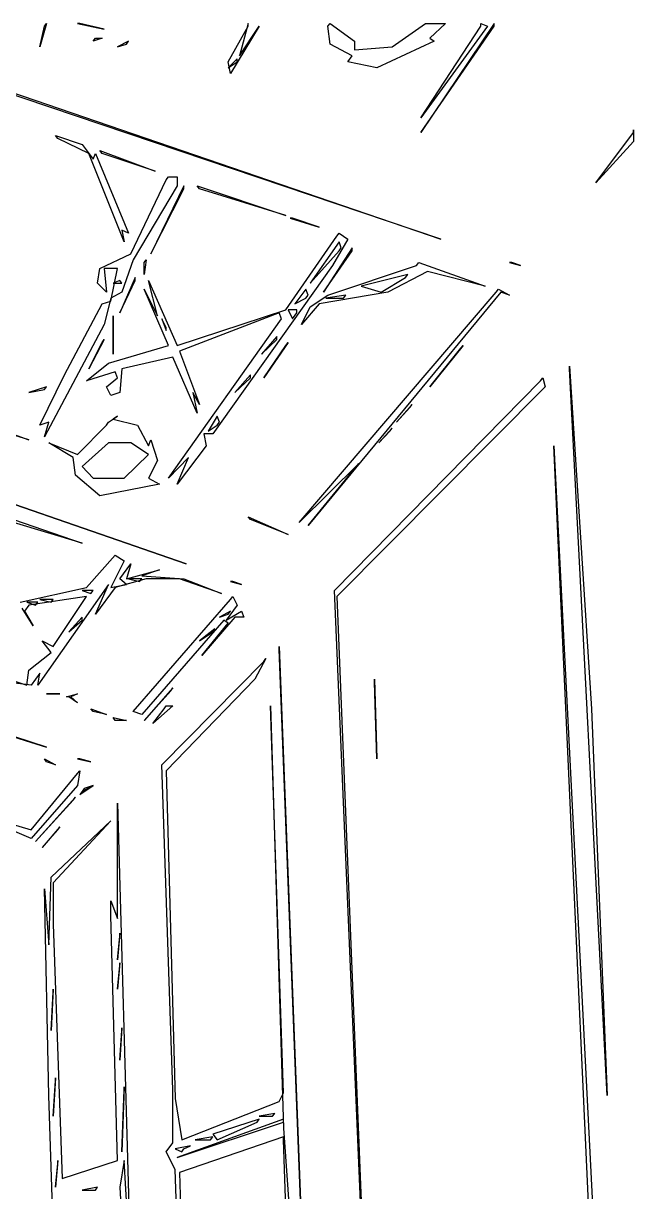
# Model space of a CAD drawing. Extents: x 10 to 24926, y 26 to 24942.
# Drawn here: x 18158 to 24877, y 12081 to 24942 of the extents above; entities that cross this region are included whole.
import ezdxf

# ---------------------------------------------------------------- set-up
doc = ezdxf.new("R2010")
doc.units = 0

msp = doc.modelspace()

# ---------------------------------------------------------------- linework, layer by layer
for p, q in [((15999.4172, 24877.1426, 39.023), (22755.2687, 22568.2836, 962.5666)), ((22755.2687, 22568.2836, 962.5666), (15999.4172, 24844.6234, 52.0306)), ((18413.9634, 24942.1809, 13.0077), (18340.7953, 24682.0277, 117.0689)), ((18340.7953, 24682.0277, 117.0689), (18389.574, 24909.6617, 26.0153)), ((18389.574, 24909.6617, 26.0153), (18413.9634, 24942.1809, 13.0077)), ((18755.4144, 24942.1809, 13.0077), (19048.0866, 24877.1426, 39.023)), ((18779.8037, 24942.1809, 13.0077), (18755.4144, 24942.1809, 13.0077)), ((19048.0866, 24877.1426, 39.023), (18779.8037, 24942.1809, 13.0077)), ((20413.8905, 24519.432, 182.1072), (20633.3947, 24909.6617, 26.0153)), ((20755.3415, 24909.6617, 26.0153), (20438.2799, 24389.3555, 234.1378)), ((20633.3947, 24942.1809, 13.0077), (20535.8373, 24584.4703, 156.0919)), ((20535.8373, 24584.4703, 156.0919), (20755.3415, 24909.6617, 26.0153)), ((20633.3947, 24909.6617, 26.0153), (20633.3947, 24942.1809, 13.0077)), ((21511.4115, 24909.6617, 26.0153), (21535.8009, 24942.1809, 13.0077)), ((21535.8009, 24714.5469, 104.0612), (21511.4115, 24909.6617, 26.0153)), ((21535.8009, 24942.1809, 13.0077), (21804.0838, 24747.066, 91.0536)), ((22218.7028, 24682.0277, 117.0689), (22584.5432, 24942.1809, 13.0077)), ((23340.6132, 24942.1809, 13.0077), (22535.7645, 23738.9727, 494.2909)), ((23267.4451, 24909.6617, 26.0153), (22535.7645, 23901.5684, 429.2527)), ((22535.7645, 23901.5684, 429.2527), (23194.2771, 24909.6617, 26.0153)), ((22535.7645, 23738.9727, 494.2909), (23340.6132, 24909.6617, 26.0153)), ((22584.5432, 24942.1809, 13.0077), (22804.0474, 24942.1809, 13.0077)), ((22804.0474, 24942.1809, 13.0077), (22633.3219, 24779.5852, 78.0459)), ((23194.2771, 24942.1809, 13.0077), (23267.4451, 24909.6617, 26.0153)), ((23194.2771, 24909.6617, 26.0153), (23194.2771, 24942.1809, 13.0077)), ((23340.6132, 24909.6617, 26.0153), (23340.6132, 24942.1809, 13.0077)), ((19023.6973, 24779.5852, 78.0459), (18926.1398, 24747.066, 91.0536)), ((18926.1398, 24747.066, 91.0536), (18950.5292, 24779.5852, 78.0459)), ((18950.5292, 24779.5852, 78.0459), (19023.6973, 24779.5852, 78.0459)), ((19316.3695, 24747.066, 91.0536), (19194.4228, 24682.0277, 117.0689)), ((19194.4228, 24682.0277, 117.0689), (19291.9802, 24714.5469, 104.0612)), ((19291.9802, 24714.5469, 104.0612), (19316.3695, 24747.066, 91.0536)), ((21779.6944, 24584.4703, 156.0919), (21535.8009, 24714.5469, 104.0612)), ((21804.0838, 24747.066, 91.0536), (21804.0838, 24649.5086, 130.0766)), ((22682.1006, 24747.066, 91.0536), (22047.9773, 24454.3937, 208.1225)), ((22633.3219, 24779.5852, 78.0459), (22682.1006, 24747.066, 91.0536)), ((21730.9157, 24519.432, 182.1072), (21779.6944, 24584.4703, 156.0919)), ((21804.0838, 24649.5086, 130.0766), (22218.7028, 24682.0277, 117.0689)), ((20511.4479, 24551.9512, 169.0995), (20413.8905, 24454.3937, 208.1225)), ((20438.2799, 24389.3555, 234.1378), (20413.8905, 24519.432, 182.1072)), ((20413.8905, 24454.3937, 208.1225), (20511.4479, 24519.432, 182.1072)), ((20511.4479, 24519.432, 182.1072), (20511.4479, 24551.9512, 169.0995)), ((22047.9773, 24454.3937, 208.1225), (21730.9157, 24519.432, 182.1072)), ((18511.5208, 23706.4535, 507.2986), (18804.1931, 23608.8961, 546.3216)), ((18535.9102, 23673.9344, 520.3063), (18511.5208, 23706.4535, 507.2986)), ((18877.3611, 23511.3387, 585.3445), (18535.9102, 23673.9344, 520.3063)), ((24462.5235, 23186.1473, 715.4211), (24877.1426, 23738.9727, 494.2909)), ((24877.1426, 23771.4918, 481.2833), (24877.1426, 23641.4152, 533.3139)), ((24877.1426, 23738.9727, 494.2909), (24877.1426, 23771.4918, 481.2833)), ((18804.1931, 23608.8961, 546.3216), (18926.1398, 23446.3004, 611.3598)), ((18999.3079, 23543.8578, 572.3369), (19609.0418, 23316.2238, 663.3905)), ((19023.6973, 23511.3387, 585.3445), (18999.3079, 23543.8578, 572.3369)), ((24877.1426, 23641.4152, 533.3139), (24462.5235, 23186.1473, 715.4211)), ((19267.5908, 22535.7645, 975.5742), (18877.3611, 23511.3387, 585.3445)), ((18926.1398, 23446.3004, 611.3598), (18950.5292, 23511.3387, 585.3445)), ((18950.5292, 23511.3387, 585.3445), (19316.3695, 22633.3219, 936.5512)), ((19609.0418, 23316.2238, 663.3905), (19023.6973, 23511.3387, 585.3445)), ((19340.7589, 22405.6879, 1027.6048), (19730.9886, 23218.6664, 702.4134)), ((19852.9354, 23153.6281, 728.4287), (19365.1482, 22340.6496, 1053.6202)), ((19926.1034, 23153.6281, 728.4287), (19560.2631, 22405.6879, 1027.6048)), ((19730.9886, 23218.6664, 702.4134), (19755.3779, 23251.1855, 689.4058)), ((19755.3779, 23251.1855, 689.4058), (19852.9354, 23251.1855, 689.4058)), ((19852.9354, 23251.1855, 689.4058), (19852.9354, 23153.6281, 728.4287)), ((19926.1034, 23121.109, 741.4364), (19926.1034, 23153.6281, 728.4287)), ((20072.4396, 23153.6281, 728.4287), (21048.0138, 22828.4367, 858.5053)), ((20096.8289, 23121.109, 741.4364), (20072.4396, 23153.6281, 728.4287)), ((19560.2631, 22405.6879, 1027.6048), (19926.1034, 23121.109, 741.4364)), ((21048.0138, 22828.4367, 858.5053), (20096.8289, 23121.109, 741.4364)), ((21096.7925, 22795.9176, 871.513), (21413.8541, 22698.3602, 910.5359)), ((21121.1818, 22795.9176, 871.513), (21096.7925, 22795.9176, 871.513)), ((21413.8541, 22698.3602, 910.5359), (21121.1818, 22795.9176, 871.513)), ((19316.3695, 22633.3219, 936.5512), (19243.2015, 22665.841, 923.5436)), ((19243.2015, 22665.841, 923.5436), (19267.5908, 22535.7645, 975.5742)), ((21048.0138, 21787.8242, 1274.7503), (21608.9689, 22600.8027, 949.5589)), ((21633.3583, 22535.7645, 975.5742), (21316.2967, 22080.4965, 1157.6814)), ((21730.9157, 22568.2836, 962.5666), (21560.1902, 22275.6113, 1079.6355)), ((21608.9689, 22600.8027, 949.5589), (21633.3583, 22633.3219, 936.5512)), ((21633.3583, 22633.3219, 936.5512), (21730.9157, 22568.2836, 962.5666)), ((21657.7477, 22470.7262, 1001.5895), (21633.3583, 22535.7645, 975.5742)), ((18999.3079, 22243.0922, 1092.6431), (19340.7589, 22405.6879, 1027.6048)), ((21316.2967, 22080.4965, 1157.6814), (21633.3583, 22438.207, 1014.5972)), ((21779.6944, 22470.7262, 1001.5895), (21462.6328, 21982.9391, 1196.7044)), ((21462.6328, 21982.9391, 1196.7044), (21779.6944, 22438.207, 1014.5972)), ((21633.3583, 22438.207, 1014.5972), (21657.7477, 22470.7262, 1001.5895)), ((21779.6944, 22438.207, 1014.5972), (21779.6944, 22470.7262, 1001.5895)), ((19365.1482, 22340.6496, 1053.6202), (19243.2015, 21982.9391, 1196.7044)), ((19511.4844, 22340.6496, 1053.6202), (19487.095, 22178.0539, 1118.6584)), ((19487.095, 22308.1305, 1066.6278), (19511.4844, 22340.6496, 1053.6202)), ((19487.095, 22178.0539, 1118.6584), (19487.095, 22308.1305, 1066.6278)), ((21560.1902, 22275.6113, 1079.6355), (20243.165, 20422.0203, 1821.0719)), ((21511.4115, 21950.4199, 1209.712), (22486.9857, 22275.6113, 1079.6355)), ((22486.9857, 22275.6113, 1079.6355), (22511.3751, 22308.1305, 1066.6278)), ((22511.3751, 22308.1305, 1066.6278), (23243.0558, 22047.9773, 1170.6891)), ((23511.3387, 22308.1305, 1066.6278), (23633.2854, 22275.6113, 1079.6355)), ((23535.728, 22308.1305, 1066.6278), (23511.3387, 22308.1305, 1066.6278)), ((23633.2854, 22275.6113, 1079.6355), (23535.728, 22308.1305, 1066.6278)), ((18974.9186, 22080.4965, 1157.6814), (18999.3079, 22243.0922, 1092.6431)), ((19194.4228, 22243.0922, 1092.6431), (19048.0866, 22243.0922, 1092.6431)), ((19048.0866, 22243.0922, 1092.6431), (19072.476, 21982.9391, 1196.7044)), ((19121.2547, 21885.3816, 1235.7273), (19194.4228, 22243.0922, 1092.6431)), ((19389.5376, 22145.5348, 1131.6661), (19218.8121, 21755.3051, 1287.758)), ((19389.5376, 22113.0156, 1144.6738), (19389.5376, 22145.5348, 1131.6661)), ((22389.4283, 22178.0539, 1118.6584), (21877.2519, 22047.9773, 1170.6891)), ((22096.7561, 21982.9391, 1196.7044), (22365.039, 22145.5348, 1131.6661)), ((22608.9325, 22210.573, 1105.6508), (22169.9241, 21982.9391, 1196.7044)), ((22365.039, 22145.5348, 1131.6661), (22389.4283, 22178.0539, 1118.6584)), ((23243.0558, 22047.9773, 1170.6891), (22608.9325, 22210.573, 1105.6508)), ((19072.476, 21982.9391, 1196.7044), (18974.9186, 22080.4965, 1157.6814)), ((19218.8121, 22113.0156, 1144.6738), (19145.644, 22080.4965, 1157.6814)), ((19145.644, 22080.4965, 1157.6814), (19243.2015, 22080.4965, 1157.6814)), ((19218.8121, 21755.3051, 1287.758), (19389.5376, 22113.0156, 1144.6738)), ((19243.2015, 22080.4965, 1157.6814), (19218.8121, 22113.0156, 1144.6738)), ((19755.3779, 21397.5945, 1430.8422), (19487.095, 22015.4582, 1183.6967)), ((19487.095, 22015.4582, 1183.6967), (19633.4312, 21722.7859, 1300.7656)), ((19633.4312, 21722.7859, 1300.7656), (19535.8737, 22113.0156, 1144.6738)), ((19535.8737, 22113.0156, 1144.6738), (19852.9354, 21397.5945, 1430.8422)), ((21267.518, 22015.4582, 1183.6967), (21145.5712, 21852.8625, 1248.735)), ((21291.9073, 21950.4199, 1209.712), (21267.518, 22015.4582, 1183.6967)), ((21877.2519, 22047.9773, 1170.6891), (22096.7561, 21982.9391, 1196.7044)), ((23365.0025, 21982.9391, 1196.7044), (23389.3919, 22015.4582, 1183.6967)), ((23389.3919, 22015.4582, 1183.6967), (23511.3387, 21950.4199, 1209.712)), ((19023.6973, 21852.8625, 1248.735), (19121.2547, 21885.3816, 1235.7273)), ((19121.2547, 21917.9008, 1222.7197), (19048.0866, 21625.2285, 1339.7886)), ((19243.2015, 21982.9391, 1196.7044), (19121.2547, 21917.9008, 1222.7197)), ((21145.5712, 21852.8625, 1248.735), (21267.518, 21917.9008, 1222.7197)), ((21194.3499, 19446.4461, 2211.3016), (23365.0025, 21982.9391, 1196.7044)), ((21267.518, 21917.9008, 1222.7197), (21291.9073, 21950.4199, 1209.712)), ((23413.7812, 21982.9391, 1196.7044), (21291.9073, 19413.927, 2224.3092)), ((21316.2967, 21820.3434, 1261.7427), (21511.4115, 21950.4199, 1209.712)), ((22169.9241, 21982.9391, 1196.7044), (21413.8541, 21852.8625, 1248.735)), ((21706.5264, 21950.4199, 1209.712), (21487.0222, 21917.9008, 1222.7197)), ((21487.0222, 21917.9008, 1222.7197), (21682.137, 21917.9008, 1222.7197)), ((21682.137, 21917.9008, 1222.7197), (21706.5264, 21950.4199, 1209.712)), ((23511.3387, 21950.4199, 1209.712), (23413.7812, 21982.9391, 1196.7044)), ((18609.0782, 21072.4031, 1560.9187), (19023.6973, 21852.8625, 1248.735)), ((19852.9354, 21397.5945, 1430.8422), (21048.0138, 21787.8242, 1274.7503)), ((20974.8457, 21755.3051, 1287.758), (19877.3247, 21332.5562, 1456.8575)), ((20999.2351, 21690.2668, 1313.7733), (20974.8457, 21755.3051, 1287.758)), ((21169.9605, 21787.8242, 1274.7503), (21072.4031, 21787.8242, 1274.7503)), ((21072.4031, 21787.8242, 1274.7503), (21121.1818, 21690.2668, 1313.7733)), ((21121.1818, 21690.2668, 1313.7733), (21169.9605, 21755.3051, 1287.758)), ((21169.9605, 21755.3051, 1287.758), (21169.9605, 21787.8242, 1274.7503)), ((21413.8541, 21852.8625, 1248.735), (21218.7393, 21625.2285, 1339.7886)), ((21218.7393, 21625.2285, 1339.7886), (21316.2967, 21820.3434, 1261.7427)), ((19048.0866, 21625.2285, 1339.7886), (18389.574, 20389.5012, 1834.0795)), ((19145.644, 21722.7859, 1300.7656), (19145.644, 21300.0371, 1469.8652)), ((19145.644, 21690.2668, 1313.7733), (19145.644, 21722.7859, 1300.7656)), ((19145.644, 21300.0371, 1469.8652), (19145.644, 21690.2668, 1313.7733)), ((19730.9886, 21592.7094, 1352.7962), (19682.2099, 21690.2668, 1313.7733)), ((19682.2099, 21690.2668, 1313.7733), (19730.9886, 21560.1902, 1365.8039)), ((19755.3779, 19934.2332, 2016.1867), (20999.2351, 21690.2668, 1313.7733)), ((19730.9886, 21560.1902, 1365.8039), (19730.9886, 21592.7094, 1352.7962)), ((20950.4563, 21495.152, 1391.8192), (20779.7309, 21300.0371, 1469.8652)), ((20950.4563, 21462.6328, 1404.8269), (20950.4563, 21495.152, 1391.8192)), ((12804.4116, 21462.6328, 1404.8269), (19950.4928, 18991.1781, 2393.4088)), ((19950.4928, 18991.1781, 2393.4088), (12828.801, 21462.6328, 1404.8269)), ((19048.0866, 21462.6328, 1404.8269), (18877.3611, 21137.4414, 1534.9034)), ((18877.3611, 21137.4414, 1534.9034), (19023.6973, 21430.1137, 1417.8345)), ((19023.6973, 21430.1137, 1417.8345), (19048.0866, 21462.6328, 1404.8269)), ((19096.8653, 21202.4797, 1508.8881), (19755.3779, 21397.5945, 1430.8422)), ((20779.7309, 21300.0371, 1469.8652), (20950.4563, 21462.6328, 1404.8269)), ((21072.4031, 21430.1137, 1417.8345), (20804.1202, 21039.884, 1573.9264)), ((20804.1202, 21039.884, 1573.9264), (21048.0138, 21397.5945, 1430.8422)), ((21048.0138, 21397.5945, 1430.8422), (21072.4031, 21430.1137, 1417.8345)), ((22999.1622, 21397.5945, 1430.8422), (22633.3219, 20942.3266, 1612.9494)), ((22633.3219, 20942.3266, 1612.9494), (22974.7729, 21365.0754, 1443.8498)), ((22974.7729, 21365.0754, 1443.8498), (22999.1622, 21397.5945, 1430.8422)), ((19804.1566, 21267.518, 1482.8728), (19243.2015, 21137.4414, 1534.9034)), ((20072.4396, 20649.6543, 1730.0183), (19804.1566, 21267.518, 1482.8728)), ((19877.3247, 21332.5562, 1456.8575), (20096.8289, 20747.2117, 1690.9953)), ((18852.9718, 21007.3648, 1586.9341), (19096.8653, 21202.4797, 1508.8881)), ((19170.0334, 21104.9223, 1547.9111), (18852.9718, 21007.3648, 1586.9341)), ((19194.4228, 21039.884, 1573.9264), (19170.0334, 21104.9223, 1547.9111)), ((19243.2015, 21137.4414, 1534.9034), (19218.8121, 20877.2883, 1638.9647)), ((24169.8513, 21169.9605, 1521.8958), (24413.7448, 17397.7402, 3030.7839)), ((24169.8513, 21137.4414, 1534.9034), (24169.8513, 21169.9605, 1521.8958)), ((24584.4703, 13137.7328, 4734.7869), (24169.8513, 21137.4414, 1534.9034)), ((18340.7953, 20519.5777, 1782.0489), (18609.0782, 21072.4031, 1560.9187)), ((19072.476, 20942.3266, 1612.9494), (19194.4228, 21039.884, 1573.9264)), ((20657.7841, 21072.4031, 1560.9187), (20487.0586, 20877.2883, 1638.9647)), ((20487.0586, 20877.2883, 1638.9647), (20657.7841, 21039.884, 1573.9264)), ((20657.7841, 21039.884, 1573.9264), (20657.7841, 21072.4031, 1560.9187)), ((21584.5796, 18698.5059, 2510.4777), (23852.7896, 21007.3648, 1586.9341)), ((23852.7896, 21007.3648, 1586.9341), (23877.179, 21039.884, 1573.9264)), ((23877.179, 21039.884, 1573.9264), (23901.5684, 20942.3266, 1612.9494)), ((18413.9634, 20942.3266, 1612.9494), (18218.8485, 20877.2883, 1638.9647)), ((18218.8485, 20877.2883, 1638.9647), (18389.574, 20909.8074, 1625.957)), ((18389.574, 20909.8074, 1625.957), (18413.9634, 20942.3266, 1612.9494)), ((19121.2547, 20844.7691, 1651.9723), (19072.476, 20942.3266, 1612.9494)), ((19218.8121, 20877.2883, 1638.9647), (19121.2547, 20844.7691, 1651.9723)), ((20096.8289, 20747.2117, 1690.9953), (20023.6608, 20877.2883, 1638.9647)), ((20023.6608, 20877.2883, 1638.9647), (20072.4396, 20649.6543, 1730.0183)), ((23901.5684, 20942.3266, 1612.9494), (21608.9689, 18633.4676, 2536.493)), ((22438.207, 20747.2117, 1690.9953), (22267.4815, 20552.0969, 1769.0413)), ((22267.4815, 20552.0969, 1769.0413), (22413.8177, 20714.6926, 1704.003)), ((22413.8177, 20714.6926, 1704.003), (22438.207, 20747.2117, 1690.9953)), ((17584.7253, 20584.616, 1756.0336), (18218.8485, 20356.982, 1847.0872)), ((19096.8653, 20552.0969, 1769.0413), (19194.4228, 20617.1352, 1743.0259)), ((19194.4228, 20617.1352, 1743.0259), (19145.644, 20584.616, 1756.0336)), ((19145.644, 20584.616, 1756.0336), (19413.927, 20519.5777, 1782.0489)), ((20291.9437, 20617.1352, 1743.0259), (20194.3863, 20454.5395, 1808.0642)), ((20316.3331, 20552.0969, 1769.0413), (20291.9437, 20617.1352, 1743.0259)), ((18218.8485, 20356.982, 1847.0872), (17584.7253, 20552.0969, 1769.0413)), ((18438.3527, 20552.0969, 1769.0413), (18340.7953, 20519.5777, 1782.0489)), ((18389.574, 20389.5012, 1834.0795), (18438.3527, 20552.0969, 1769.0413)), ((18755.4144, 20194.3863, 1912.1255), (19072.476, 20519.5777, 1782.0489)), ((19072.476, 20519.5777, 1782.0489), (19096.8653, 20552.0969, 1769.0413)), ((19413.927, 20519.5777, 1782.0489), (19535.8737, 20291.9437, 1873.1025)), ((20194.3863, 20454.5395, 1808.0642), (20291.9437, 20519.5777, 1782.0489)), ((20291.9437, 20519.5777, 1782.0489), (20316.3331, 20552.0969, 1769.0413)), ((22218.7028, 20487.0586, 1795.0566), (22072.3667, 20324.4629, 1860.0948)), ((22072.3667, 20324.4629, 1860.0948), (22194.3135, 20454.5395, 1808.0642)), ((22194.3135, 20454.5395, 1808.0642), (22218.7028, 20487.0586, 1795.0566)), ((18706.6356, 20161.8672, 1925.1331), (18438.3527, 20324.4629, 1860.0948)), ((18438.3527, 20324.4629, 1860.0948), (18755.4144, 20194.3863, 1912.1255)), ((19096.8653, 20324.4629, 1860.0948), (18804.1931, 20064.3098, 1964.1561)), ((19316.3695, 20324.4629, 1860.0948), (19096.8653, 20324.4629, 1860.0948)), ((19340.7589, 20324.4629, 1860.0948), (19316.3695, 20324.4629, 1860.0948)), ((19535.8737, 20194.3863, 1912.1255), (19340.7589, 20324.4629, 1860.0948)), ((19535.8737, 20291.9437, 1873.1025), (19560.2631, 20356.982, 1847.0872)), ((19560.2631, 20356.982, 1847.0872), (19633.4312, 20129.348, 1938.1408)), ((20243.165, 20422.0203, 1821.0719), (20145.6076, 20422.0203, 1821.0719)), ((20145.6076, 20422.0203, 1821.0719), (20169.997, 20291.9437, 1873.1025)), ((19267.5908, 19934.2332, 2016.1867), (19535.8737, 20194.3863, 1912.1255)), ((20169.997, 20291.9437, 1873.1025), (19852.9354, 19869.1949, 2042.202)), ((24389.3555, 11771.9289, 5281.1084), (23999.1258, 20291.9437, 1873.1025)), ((23999.1258, 20291.9437, 1873.1025), (24755.1958, 5463.2156, 7804.5938)), ((18731.025, 19966.7523, 2003.1791), (18706.6356, 20161.8672, 1925.1331)), ((18804.1931, 20064.3098, 1964.1561), (18926.1398, 19934.2332, 2016.1867)), ((19633.4312, 20129.348, 1938.1408), (19535.8737, 19934.2332, 2016.1867)), ((19974.8821, 20161.8672, 1925.1331), (19755.3779, 19934.2332, 2016.1867)), ((19852.9354, 19869.1949, 2042.202), (19974.8821, 20161.8672, 1925.1331)), ((21852.8625, 20096.8289, 1951.1484), (21194.3499, 19446.4461, 2211.3016)), ((21291.9073, 19413.927, 2224.3092), (21852.8625, 20096.8289, 1951.1484)), ((18999.3079, 19739.1184, 2094.2327), (18731.025, 19966.7523, 2003.1791)), ((18926.1398, 19934.2332, 2016.1867), (19267.5908, 19934.2332, 2016.1867)), ((19657.8205, 19869.1949, 2042.202), (18999.3079, 19739.1184, 2094.2327)), ((19535.8737, 19934.2332, 2016.1867), (19657.8205, 19869.1949, 2042.202)), ((18048.123, 19478.9652, 2198.2939), (18804.1931, 19218.8121, 2302.3552)), ((18804.1931, 19218.8121, 2302.3552), (18048.123, 19446.4461, 2211.3016)), ((20633.3947, 19511.4844, 2185.2862), (21072.4031, 19316.3695, 2263.3322)), ((20657.7841, 19478.9652, 2198.2939), (20633.3947, 19511.4844, 2185.2862)), ((21072.4031, 19316.3695, 2263.3322), (20657.7841, 19478.9652, 2198.2939)), ((18852.9718, 18731.025, 2497.47), (19170.0334, 19088.7355, 2354.3858)), ((19170.0334, 19088.7355, 2354.3858), (19267.5908, 19023.6973, 2380.4011)), ((19267.5908, 19023.6973, 2380.4011), (19121.2547, 18731.025, 2497.47)), ((19218.8121, 18828.5824, 2458.447), (19340.7589, 18991.1781, 2393.4088)), ((19340.7589, 18991.1781, 2393.4088), (19291.9802, 18828.5824, 2458.447)), ((19291.9802, 18828.5824, 2458.447), (19657.8205, 18926.1398, 2419.4241)), ((19657.8205, 18926.1398, 2419.4241), (19462.7057, 18861.1016, 2445.4394)), ((19511.4844, 18828.5824, 2458.447), (19170.0334, 18731.025, 2497.47)), ((19291.9802, 18763.5441, 2484.4623), (19218.8121, 18828.5824, 2458.447)), ((19462.7057, 18828.5824, 2458.447), (19316.3695, 18828.5824, 2458.447)), ((19316.3695, 18828.5824, 2458.447), (19438.3163, 18796.0633, 2471.4547)), ((19438.3163, 18796.0633, 2471.4547), (19462.7057, 18828.5824, 2458.447)), ((19462.7057, 18861.1016, 2445.4394), (19926.1034, 18828.5824, 2458.447)), ((19877.3247, 18828.5824, 2458.447), (19511.4844, 18828.5824, 2458.447)), ((20340.7225, 18665.9867, 2523.4853), (19877.3247, 18828.5824, 2458.447)), ((19926.1034, 18828.5824, 2458.447), (20340.7225, 18665.9867, 2523.4853)), ((20438.2799, 18796.0633, 2471.4547), (20560.2267, 18763.5441, 2484.4623)), ((20462.6692, 18796.0633, 2471.4547), (20438.2799, 18796.0633, 2471.4547)), ((20560.2267, 18763.5441, 2484.4623), (20462.6692, 18796.0633, 2471.4547)), ((18121.2911, 18568.4293, 2562.5083), (18852.9718, 18731.025, 2497.47)), ((19096.8653, 18763.5441, 2484.4623), (18316.406, 17657.8934, 2926.7227)), ((18926.1398, 18698.5059, 2510.4777), (18804.1931, 18698.5059, 2510.4777)), ((18804.1931, 18698.5059, 2510.4777), (18901.7505, 18665.9867, 2523.4853)), ((18901.7505, 18665.9867, 2523.4853), (18926.1398, 18698.5059, 2510.4777)), ((18950.5292, 18438.3527, 2614.5389), (19096.8653, 18763.5441, 2484.4623)), ((19170.0334, 18731.025, 2497.47), (18950.5292, 18438.3527, 2614.5389)), ((19121.2547, 18731.025, 2497.47), (19291.9802, 18763.5441, 2484.4623)), ((22096.7561, 6568.8664, 7362.3334), (21584.5796, 18698.5059, 2510.4777)), ((18218.8485, 18535.9102, 2575.5159), (18170.0698, 18470.8719, 2601.5312)), ((18316.406, 18568.4293, 2562.5083), (18194.4592, 18568.4293, 2562.5083)), ((18194.4592, 18568.4293, 2562.5083), (18292.0166, 18535.9102, 2575.5159)), ((18852.9718, 18633.4676, 2536.493), (18218.8485, 18535.9102, 2575.5159)), ((18292.0166, 18535.9102, 2575.5159), (18316.406, 18568.4293, 2562.5083)), ((18487.1314, 18600.9484, 2549.5006), (18340.7953, 18600.9484, 2549.5006)), ((18340.7953, 18600.9484, 2549.5006), (18462.7421, 18568.4293, 2562.5083)), ((18462.7421, 18568.4293, 2562.5083), (18487.1314, 18600.9484, 2549.5006)), ((18487.1314, 18080.6422, 2757.6231), (18852.9718, 18633.4676, 2536.493)), ((19365.1482, 17365.2211, 3043.7916), (20438.2799, 18600.9484, 2549.5006)), ((20511.4479, 18535.9102, 2575.5159), (20389.5012, 18373.3145, 2640.5542)), ((20438.2799, 18600.9484, 2549.5006), (20462.6692, 18633.4676, 2536.493)), ((20462.6692, 18633.4676, 2536.493), (20511.4479, 18535.9102, 2575.5159)), ((21608.9689, 18633.4676, 2536.493), (22072.3667, 7056.6535, 7167.2186)), ((18267.6272, 18308.2762, 2666.5695), (18145.6805, 18503.391, 2588.5236)), ((18170.0698, 18470.8719, 2601.5312), (18267.6272, 18308.2762, 2666.5695)), ((18804.1931, 18405.8336, 2627.5466), (18657.8569, 18243.2379, 2692.5848)), ((18804.1931, 18373.3145, 2640.5542), (18804.1931, 18405.8336, 2627.5466)), ((20487.0586, 18405.8336, 2627.5466), (20121.2183, 17983.0848, 2796.6461)), ((20438.2799, 18470.8719, 2601.5312), (20316.3331, 18405.8336, 2627.5466)), ((20316.3331, 18405.8336, 2627.5466), (20413.8905, 18438.3527, 2614.5389)), ((20389.5012, 18373.3145, 2640.5542), (20560.2267, 18470.8719, 2601.5312)), ((20413.8905, 18438.3527, 2614.5389), (20438.2799, 18470.8719, 2601.5312)), ((20584.616, 18405.8336, 2627.5466), (20487.0586, 18405.8336, 2627.5466)), ((20560.2267, 18470.8719, 2601.5312), (20584.616, 18405.8336, 2627.5466)), ((18657.8569, 18243.2379, 2692.5848), (18804.1931, 18373.3145, 2640.5542)), ((20365.1118, 18373.3145, 2640.5542), (19462.7057, 17332.702, 3056.7992)), ((20267.5544, 18275.757, 2679.5772), (20096.8289, 18145.6805, 2731.6078)), ((20121.2183, 17983.0848, 2796.6461), (20413.8905, 18340.7953, 2653.5619)), ((20243.165, 18243.2379, 2692.5848), (20267.5544, 18275.757, 2679.5772)), ((20413.8905, 18340.7953, 2653.5619), (20365.1118, 18373.3145, 2640.5542)), ((18462.7421, 18015.6039, 2783.6384), (18365.1847, 18145.6805, 2731.6078)), ((18365.1847, 18145.6805, 2731.6078), (18487.1314, 18080.6422, 2757.6231)), ((20096.8289, 18145.6805, 2731.6078), (20243.165, 18243.2379, 2692.5848)), ((18218.8485, 17820.4891, 2861.6844), (18462.7421, 18015.6039, 2783.6384)), ((20974.8457, 18080.6422, 2757.6231), (21218.7393, 11771.9289, 5281.1084)), ((20974.8457, 18048.123, 2770.6308), (20974.8457, 18080.6422, 2757.6231)), ((21218.7393, 11771.9289, 5281.1084), (20974.8457, 18048.123, 2770.6308)), ((19682.2099, 16779.8766, 3277.9294), (20804.1202, 17918.0465, 2822.6614)), ((20828.5096, 17950.5656, 2809.6537), (20706.5628, 17722.9316, 2900.7073)), ((20804.1202, 17918.0465, 2822.6614), (20828.5096, 17950.5656, 2809.6537)), ((17901.7869, 17755.4508, 2887.6997), (18194.4592, 17657.8934, 2926.7227)), ((18194.4592, 17657.8934, 2926.7227), (18218.8485, 17820.4891, 2861.6844)), ((18340.7953, 17787.9699, 2874.692), (18243.2379, 17657.8934, 2926.7227)), ((18316.406, 17657.8934, 2926.7227), (18340.7953, 17787.9699, 2874.692)), ((18243.2379, 17657.8934, 2926.7227), (17974.955, 17690.4125, 2913.715)), ((19804.1566, 17625.3742, 2939.7303), (19487.095, 17267.6637, 3082.8145)), ((20706.5628, 17722.9316, 2900.7073), (19730.9886, 16714.8383, 3303.9447)), ((19779.7673, 17592.8551, 2952.738), (19804.1566, 17625.3742, 2939.7303)), ((22023.588, 17722.9316, 2900.7073), (22047.9773, 16844.9148, 3251.9141)), ((22023.588, 17690.4125, 2913.715), (22023.588, 17722.9316, 2900.7073)), ((22047.9773, 16844.9148, 3251.9141), (22023.588, 17690.4125, 2913.715)), ((18413.9634, 17560.3359, 2965.7456), (18560.2995, 17560.3359, 2965.7456)), ((18438.3527, 17560.3359, 2965.7456), (18413.9634, 17560.3359, 2965.7456)), ((18560.2995, 17560.3359, 2965.7456), (18438.3527, 17560.3359, 2965.7456)), ((18633.4676, 17527.8168, 2978.7533), (18755.4144, 17560.3359, 2965.7456)), ((18657.8569, 17527.8168, 2978.7533), (18633.4676, 17527.8168, 2978.7533)), ((18755.4144, 17462.7785, 3004.7686), (18657.8569, 17527.8168, 2978.7533)), ((18755.4144, 17560.3359, 2965.7456), (18682.2463, 17527.8168, 2978.7533)), ((18682.2463, 17527.8168, 2978.7533), (18755.4144, 17462.7785, 3004.7686)), ((19487.095, 17267.6637, 3082.8145), (19779.7673, 17592.8551, 2952.738)), ((18901.7505, 17397.7402, 3030.7839), (19072.476, 17332.702, 3056.7992)), ((18926.1398, 17365.2211, 3043.7916), (18901.7505, 17397.7402, 3030.7839)), ((19072.476, 17332.702, 3056.7992), (18926.1398, 17365.2211, 3043.7916)), ((19462.7057, 17332.702, 3056.7992), (19365.1482, 17365.2211, 3043.7916)), ((19804.1566, 17430.2594, 3017.7763), (19584.6524, 17235.1445, 3095.8222)), ((19584.6524, 17235.1445, 3095.8222), (19706.5992, 17397.7402, 3030.7839)), ((19706.5992, 17397.7402, 3030.7839), (19730.9886, 17430.2594, 3017.7763)), ((19730.9886, 17430.2594, 3017.7763), (19804.1566, 17430.2594, 3017.7763)), ((21023.6244, 13170.252, 4721.7792), (20877.2883, 17430.2594, 3017.7763)), ((20877.2883, 17430.2594, 3017.7763), (21023.6244, 12780.0223, 4877.8711)), ((24413.7448, 17397.7402, 3030.7839), (24584.4703, 13137.7328, 4734.7869)), ((19145.644, 17300.1828, 3069.8069), (19291.9802, 17267.6637, 3082.8145)), ((19170.0334, 17267.6637, 3082.8145), (19145.644, 17300.1828, 3069.8069)), ((19291.9802, 17267.6637, 3082.8145), (19170.0334, 17267.6637, 3082.8145)), ((17682.2827, 17202.6254, 3108.8298), (18413.9634, 16974.9914, 3199.8834)), ((18413.9634, 16974.9914, 3199.8834), (17706.6721, 17202.6254, 3108.8298)), ((18389.574, 16844.9148, 3251.9141), (18511.5208, 16779.8766, 3277.9294)), ((18413.9634, 16812.3957, 3264.9217), (18389.574, 16844.9148, 3251.9141)), ((18511.5208, 16779.8766, 3277.9294), (18413.9634, 16812.3957, 3264.9217)), ((18755.4144, 16844.9148, 3251.9141), (18901.7505, 16812.3957, 3264.9217)), ((18779.8037, 16844.9148, 3251.9141), (18755.4144, 16844.9148, 3251.9141)), ((18901.7505, 16812.3957, 3264.9217), (18779.8037, 16844.9148, 3251.9141)), ((19804.1566, 13202.7711, 4708.7716), (19682.2099, 16779.8766, 3277.9294)), ((18243.2379, 16064.4555, 3564.0978), (18755.4144, 16682.3191, 3316.9523)), ((18779.8037, 16714.8383, 3303.9447), (18755.4144, 16552.2426, 3368.983)), ((18755.4144, 16682.3191, 3316.9523), (18779.8037, 16714.8383, 3303.9447)), ((19730.9886, 16714.8383, 3303.9447), (19828.546, 13105.2137, 4747.7945)), ((18755.4144, 16552.2426, 3368.983), (18243.2379, 15966.898, 3603.1208)), ((18779.8037, 16454.6852, 3408.0059), (18926.1398, 16552.2426, 3368.983)), ((18804.1931, 16487.2043, 3394.9983), (18779.8037, 16454.6852, 3408.0059)), ((18804.1931, 16487.2043, 3394.9983), (18926.1398, 16552.2426, 3368.983)), ((18926.1398, 16552.2426, 3368.983), (18804.1931, 16487.2043, 3394.9983)), ((18828.5824, 16519.7234, 3381.9906), (18804.1931, 16487.2043, 3394.9983)), ((18926.1398, 16552.2426, 3368.983), (18828.5824, 16519.7234, 3381.9906)), ((18731.025, 16422.166, 3421.0136), (18292.0166, 15934.3789, 3616.1284)), ((18292.0166, 15934.3789, 3616.1284), (18706.6356, 16389.6469, 3434.0212)), ((18706.6356, 16389.6469, 3434.0212), (18731.025, 16422.166, 3421.0136)), ((19194.4228, 16357.1277, 3447.0289), (19340.7589, 11186.5844, 5515.2462)), ((19194.4228, 16324.6086, 3460.0366), (19194.4228, 16357.1277, 3447.0289)), ((17584.7253, 16259.5703, 3486.0519), (18243.2379, 16064.4555, 3564.0978)), ((18243.2379, 15966.898, 3603.1208), (17633.504, 16227.0512, 3499.0595)), ((19194.4228, 15088.8812, 3954.3275), (19194.4228, 16324.6086, 3460.0366)), ((18560.2995, 16096.9746, 3551.0902), (18365.1847, 15869.3406, 3642.1438)), ((18462.7421, 15544.1492, 3772.2203), (19121.2547, 16162.0129, 3525.0748)), ((19121.2547, 16162.0129, 3525.0748), (18487.1314, 15479.1109, 3798.2356)), ((18535.9102, 16064.4555, 3564.0978), (18560.2995, 16096.9746, 3551.0902)), ((18365.1847, 15869.3406, 3642.1438), (18535.9102, 16064.4555, 3564.0978)), ((18438.3527, 14796.209, 4071.3964), (18462.7421, 15544.1492, 3772.2203)), ((18487.1314, 15479.1109, 3798.2356), (18487.1314, 15023.843, 3980.3428)), ((18438.3527, 13137.7328, 4734.7869), (18389.574, 15414.0727, 3824.2509)), ((18389.574, 15414.0727, 3824.2509), (18438.3527, 14796.209, 4071.3964)), ((19121.2547, 15121.4004, 3941.3198), (19121.2547, 15283.9961, 3876.2816)), ((19121.2547, 15283.9961, 3876.2816), (19194.4228, 15088.8812, 3954.3275)), ((19194.4228, 12422.3117, 5020.9553), (19121.2547, 15121.4004, 3941.3198)), ((18487.1314, 15023.843, 3980.3428), (18584.6889, 12227.1969, 5099.0013)), ((19218.8121, 14926.2855, 4019.3658), (19194.4228, 14633.6133, 4136.4347)), ((19218.8121, 14893.7664, 4032.3734), (19218.8121, 14926.2855, 4019.3658)), ((19194.4228, 14633.6133, 4136.4347), (19218.8121, 14893.7664, 4032.3734)), ((19218.8121, 14601.0941, 4149.4423), (19194.4228, 14308.4219, 4266.5113)), ((19194.4228, 14308.4219, 4266.5113), (19218.8121, 14568.575, 4162.45)), ((19218.8121, 14568.575, 4162.45), (19218.8121, 14601.0941, 4149.4423)), ((18487.1314, 14308.4219, 4266.5113), (18462.7421, 13853.1539, 4448.6184)), ((18487.1314, 14275.9027, 4279.5189), (18487.1314, 14308.4219, 4266.5113)), ((18462.7421, 13853.1539, 4448.6184), (18487.1314, 14275.9027, 4279.5189)), ((19243.2015, 13885.673, 4435.6108), (19218.8121, 13527.9625, 4578.695)), ((19218.8121, 13527.9625, 4578.695), (19243.2015, 13853.1539, 4448.6184)), ((19243.2015, 13853.1539, 4448.6184), (19243.2015, 13885.673, 4435.6108)), ((18511.5208, 13332.8477, 4656.7409), (18487.1314, 12910.0988, 4825.8405)), ((18487.1314, 12910.0988, 4825.8405), (18511.5208, 13300.3285, 4669.7486)), ((18511.5208, 13300.3285, 4669.7486), (18511.5208, 13332.8477, 4656.7409)), ((18609.0782, 7837.1129, 6855.0348), (18438.3527, 13137.7328, 4734.7869)), ((19267.5908, 13235.2902, 4695.7639), (19243.2015, 12519.8691, 4981.9323)), ((19243.2015, 12519.8691, 4981.9323), (19267.5908, 13202.7711, 4708.7716)), ((19267.5908, 13202.7711, 4708.7716), (19267.5908, 13235.2902, 4695.7639)), ((19804.1566, 12617.4266, 4942.9094), (19804.1566, 13202.7711, 4708.7716)), ((20974.8457, 13072.6945, 4760.8022), (21023.6244, 13170.252, 4721.7792)), ((19828.546, 13105.2137, 4747.7945), (19901.7141, 12649.9457, 4929.9017)), ((19901.7141, 12649.9457, 4929.9017), (20974.8457, 13072.6945, 4760.8022)), ((21023.6244, 12877.5797, 4838.8481), (19852.9354, 12454.8309, 5007.9477)), ((20755.3415, 12877.5797, 4838.8481), (20243.165, 12714.984, 4903.8864)), ((20730.9521, 12845.0605, 4851.8558), (20755.3415, 12877.5797, 4838.8481)), ((20926.067, 12942.618, 4812.8328), (20755.3415, 12910.0988, 4825.8405)), ((20755.3415, 12910.0988, 4825.8405), (20901.6776, 12910.0988, 4825.8405)), ((20901.6776, 12910.0988, 4825.8405), (20926.067, 12942.618, 4812.8328)), ((21023.6244, 12845.0605, 4851.8558), (21023.6244, 12877.5797, 4838.8481)), ((19852.9354, 12454.8309, 5007.9477), (21023.6244, 12845.0605, 4851.8558)), ((20291.9437, 12649.9457, 4929.9017), (20730.9521, 12845.0605, 4851.8558)), ((21023.6244, 12780.0223, 4877.8711), (21243.1286, 9658.1848, 6126.6061)), ((19730.9886, 12519.8691, 4981.9323), (19804.1566, 12617.4266, 4942.9094)), ((21023.6244, 12682.4648, 4916.8941), (19877.3247, 12292.2352, 5072.9859)), ((20243.165, 12682.4648, 4916.8941), (20048.0502, 12649.9457, 4929.9017)), ((20048.0502, 12649.9457, 4929.9017), (20218.7757, 12649.9457, 4929.9017)), ((20218.7757, 12649.9457, 4929.9017), (20243.165, 12682.4648, 4916.8941)), ((20243.165, 12714.984, 4903.8864), (20291.9437, 12649.9457, 4929.9017)), ((21023.6244, 12649.9457, 4929.9017), (21023.6244, 12682.4648, 4916.8941)), ((21072.4031, 11219.1035, 5502.2386), (21023.6244, 12649.9457, 4929.9017)), ((19828.546, 12324.7543, 5059.9783), (19730.9886, 12519.8691, 4981.9323)), ((19999.2715, 12584.9074, 4955.917), (19828.546, 12552.3883, 4968.9247)), ((19828.546, 12552.3883, 4968.9247), (19901.7141, 12519.8691, 4981.9323)), ((19901.7141, 12519.8691, 4981.9323), (19926.1034, 12552.3883, 4968.9247)), ((19926.1034, 12552.3883, 4968.9247), (19999.2715, 12584.9074, 4955.917)), ((18535.9102, 12422.3117, 5020.9553), (18511.5208, 12129.6395, 5138.0242)), ((18511.5208, 12129.6395, 5138.0242), (18535.9102, 12389.7926, 5033.963)), ((18535.9102, 12389.7926, 5033.963), (18535.9102, 12422.3117, 5020.9553)), ((18584.6889, 12227.1969, 5099.0013), (19194.4228, 12422.3117, 5020.9553)), ((19267.5908, 12422.3117, 5020.9553), (19218.8121, 12129.6395, 5138.0242)), ((19340.7589, 11186.5844, 5515.2462), (19267.5908, 12422.3117, 5020.9553)), ((19999.2715, 7739.5555, 6894.0578), (19828.546, 12324.7543, 5059.9783)), ((19877.3247, 12292.2352, 5072.9859), (19974.8821, 8617.5723, 6542.8511)), ((18974.9186, 12129.6395, 5138.0242), (18804.1931, 12097.1203, 5151.0319)), ((18804.1931, 12097.1203, 5151.0319), (18950.5292, 12097.1203, 5151.0319)), ((18950.5292, 12097.1203, 5151.0319), (18974.9186, 12129.6395, 5138.0242)), ((19218.8121, 12129.6395, 5138.0242), (19365.1482, 9690.7039, 6113.5984))]:
    msp.add_line(p, q)

doc.saveas('drawing.dxf')
